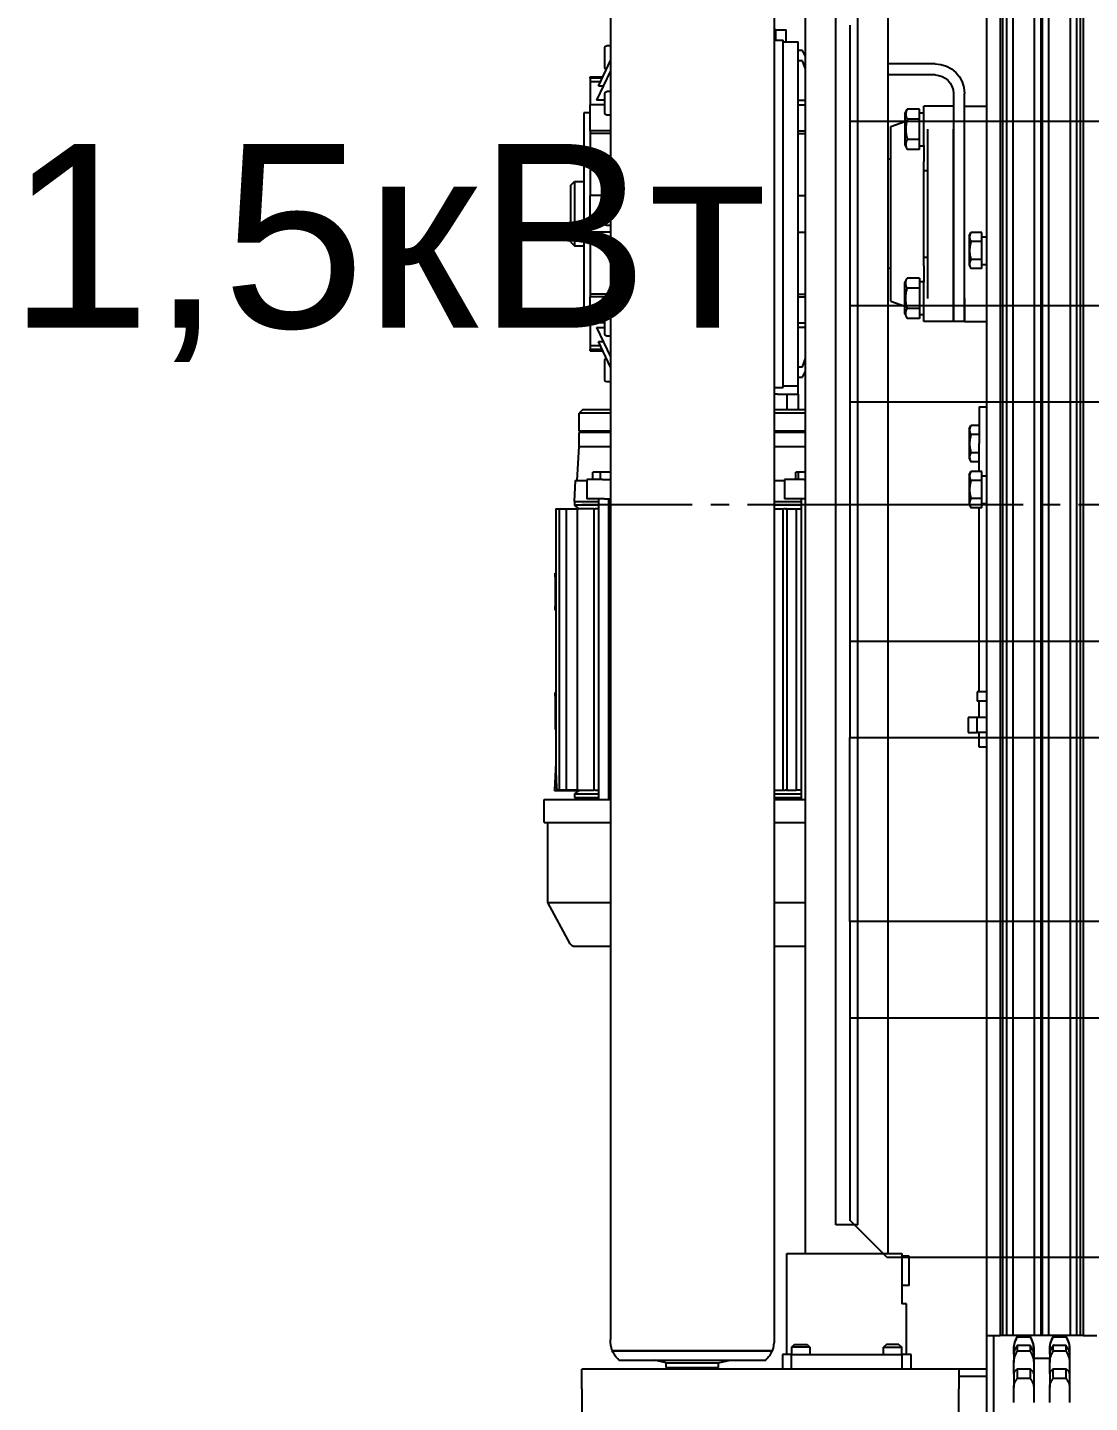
# Model space of a CAD drawing. Header units: millimetres. Extents: x -383313 to -161684, y -117025 to 99224.
# Drawn here: x -349141 to -348563, y -8464 to -7716 of the extents above; entities that cross this region are included whole.
import ezdxf

# ---------------------------------------------------------------- set-up
doc = ezdxf.new("R2010")
doc.units = ezdxf.units.MM
doc.header["$MEASUREMENT"] = 0
doc.linetypes.add('ESKD_shtrihpunktir', pattern=[18, 15, -1, 1, -1])
doc.layers.add('PV-55E8', color=7, linetype='Continuous')
doc.styles.add('PSTUDIO', font='arial.ttf')

# ---------------------------------------------------------------- blocks, each defined once
blk = doc.blocks.new('*U123')
at = {"color": 1, "linetype": 'ESKD_shtrihpunktir', "ltscale": 10}
blk.add_line((15.5, 6.62), (-1484.5, 6.62), dxfattribs=at)
at = {"layer": 'PV-55E8', "color": 3}
for p, q in [((-1264.5, 458.27), (-1264.5, 533.27)), ((-1260.5, 533.27), (-1260.5, 458.27)), ((-1484.5, 487.32), (-1484.5, 526.62)), ((-1279.5, 526.62), (-1279.5, 487.32)), ((-1249.65, 494.76), (-1249.65, 494.72)), ((-1249.65, 494.72), (-1249.65, 487.96)), ((-1238.85, 494.72), (-1238.85, 494.76)), ((-1238.85, 487.96), (-1238.85, 494.72)), ((-1230.15, 494.76), (-1230.15, 494.72)), ((-1230.15, 494.72), (-1230.15, 487.96)), ((-1219.35, 494.72), (-1219.35, 494.76)), ((-1219.35, 487.96), (-1219.35, 494.72)), ((-1484.5, 487.32), (-1484.5, 476.62)), ((-1279.5, 476.62), (-1279.5, 487.32)), ((-1249.65, 487.96), (-1249.65, 486.49)), ((-1249.65, 479.06), (-1249.65, 486.49)), ((-1238.85, 486.49), (-1238.85, 487.96)), ((-1238.85, 479.06), (-1238.85, 486.49)), ((-1230.15, 487.96), (-1230.15, 486.49)), ((-1230.15, 479.06), (-1230.15, 486.49)), ((-1219.35, 486.49), (-1219.35, 487.96)), ((-1219.35, 479.06), (-1219.35, 486.49)), ((-1264.5, 480.62), (-1279.5, 480.62)), ((-1249.65, 479.06), (-1249.65, 474.86)), ((-1247.65, 481.51), (-1240.85, 481.51)), ((-1238.85, 474.86), (-1238.85, 479.06)), ((-1230.15, 479.06), (-1230.15, 474.86)), ((-1228.15, 481.51), (-1221.35, 481.51)), ((-1219.35, 474.86), (-1219.35, 479.06)), ((-1279.5, 476.62), (-1484.5, 476.62)), ((-1279.5, 476.62), (-1484.5, 476.62)), ((-1464.5, 471.62), (-1384.5, 471.62)), ((-1438.7, 473.12), (-1445.13, 471.62)), ((-1438.7, 475.62), (-1410.3, 475.62)), ((-1438.7, 475.62), (-1438.7, 473.12)), ((-1438.7, 473.12), (-1410.3, 473.12)), ((-1434, 476.62), (-1434.5, 476.12)), ((-1434.5, 476.12), (-1424.5, 476.12)), ((-1434.5, 475.62), (-1434.5, 476.12)), ((-1424.5, 476.12), (-1414.5, 476.12)), ((-1415, 476.62), (-1414.5, 476.12)), ((-1414.5, 475.62), (-1414.5, 476.12)), ((-1410.3, 475.62), (-1410.3, 473.12)), ((-1410.3, 473.12), (-1403.87, 471.62)), ((-1375.5, 468.62), (-1375.5, 476.62)), ((-1370.5, 476.62), (-1370.5, 468.62)), ((-1310.5, 468.62), (-1310.5, 476.62)), ((-1305.5, 476.62), (-1305.5, 468.62)), ((-1264.5, 476.62), (-1279.5, 476.62)), ((-1249.65, 474.86), (-1249.65, 473.01)), ((-1249.65, 468.41), (-1249.65, 473.01)), ((-1247.65, 476.48), (-1240.85, 476.48)), ((-1238.85, 473.01), (-1238.85, 474.86)), ((-1238.85, 468.41), (-1238.85, 473.01)), ((-1230.15, 474.86), (-1230.15, 473.01)), ((-1230.15, 468.41), (-1230.15, 473.01)), ((-1228.15, 476.48), (-1221.35, 476.48)), ((-1219.35, 473.01), (-1219.35, 474.86)), ((-1219.35, 468.41), (-1219.35, 473.01)), ((-1468, 466.62), (-1381, 466.62)), ((-1424.5, 466.62), (-1468, 466.62)), ((-1381, 466.62), (-1424.5, 466.62)), ((-1370.5, 468.62), (-1375.5, 468.62)), ((-1373, 468.62), (-1373, 413.62)), ((-1370.5, 464.72), (-1370.5, 468.62)), ((-1370.5, 468.62), (-1310.5, 468.62)), ((-1360.5, 464.72), (-1370.5, 464.72)), ((-1368.9, 463.12), (-1370.5, 464.72)), ((-1362.1, 463.12), (-1360.5, 464.72)), ((-1360.5, 464.72), (-1360.5, 468.62)), ((-1320.5, 468.62), (-1320.5, 464.72)), ((-1320.5, 464.72), (-1310.5, 464.72)), ((-1318.9, 463.12), (-1320.5, 464.72)), ((-1312.1, 463.12), (-1310.5, 464.72)), ((-1310.5, 468.62), (-1310.5, 464.72)), ((-1305.5, 468.62), (-1310.5, 468.62)), ((-1308, 468.62), (-1308, 441.12)), ((-1249.65, 468.41), (-1249.65, 467.54)), ((-1249.65, 467.54), (-1249.65, 465.62)), ((-1249.65, 464.66), (-1249.65, 465.62)), ((-1247.65, 466.69), (-1240.85, 466.69)), ((-1238.85, 470.62), (-1230.15, 470.62)), ((-1238.85, 467.54), (-1238.85, 468.41)), ((-1238.85, 465.62), (-1238.85, 467.54)), ((-1238.85, 464.66), (-1238.85, 465.62)), ((-1230.15, 468.41), (-1230.15, 467.54)), ((-1230.15, 467.54), (-1230.15, 465.62)), ((-1230.15, 464.66), (-1230.15, 465.62)), ((-1228.15, 466.69), (-1221.35, 466.69)), ((-1219.35, 467.54), (-1219.35, 468.41)), ((-1219.35, 465.62), (-1219.35, 467.54)), ((-1219.35, 464.66), (-1219.35, 465.62)), ((-1469, -460.38), (-1469, 460.38)), ((-1380, -460.38), (-1380, 460.38)), ((-1368.9, 463.12), (-1362.1, 463.12)), ((-1312.1, 463.12), (-1318.9, 463.12)), ((-1264.5, -531.73), (-1264.5, 458.27)), ((-1264.5, 458.27), (-1257, 458.27)), ((-1257, -531.73), (-1257, 458.27)), ((-1255.55, 458.27), (-1257, 458.27)), ((-1253.54, 458.27), (-1255.55, 458.27)), ((-1255.55, 458.27), (-1255.55, -531.73)), ((-1250.04, 458.27), (-1253.54, 458.27)), ((-1253.54, 458.27), (-1253.54, -531.73)), ((-1238.36, 458.27), (-1250.04, 458.27)), ((-1250.04, 458.27), (-1250.04, -531.73)), ((-1247.65, 463.58), (-1240.85, 463.58)), ((-1247.65, 459.06), (-1240.85, 459.06)), ((-1247.65, 458.41), (-1240.85, 458.41)), ((-1234.86, 458.27), (-1238.36, 458.27)), ((-1238.36, 458.27), (-1238.36, -531.73)), ((-1234.08, 458.27), (-1234.86, 458.27)), ((-1234.86, 458.27), (-1234.86, -531.73)), ((-1230.58, 458.27), (-1234.08, 458.27)), ((-1234.08, 458.27), (-1234.08, -531.73)), ((-1218.9, 458.27), (-1230.58, 458.27)), ((-1230.58, 458.27), (-1230.58, -531.73)), ((-1228.15, 463.58), (-1221.35, 463.58)), ((-1228.15, 459.06), (-1221.35, 459.06)), ((-1228.15, 458.41), (-1221.35, 458.41)), ((-1215.4, 458.27), (-1218.9, 458.27)), ((-1218.9, 458.27), (-1218.9, -531.73)), ((-1213.39, 458.27), (-1215.4, 458.27)), ((-1215.4, 458.27), (-1215.4, -531.73)), ((-1213.39, 458.27), (-1213.39, -531.73)), ((-1212, 458.27), (-1213.39, 458.27)), ((-1212, 458.27), (-1204.5, 458.27)), ((-1212, -531.73), (-1212, 458.27)), ((-1310.5, 413.62), (-1310.5, 441.12)), ((-1308, 441.12), (-1310.5, 441.12)), ((-1306.5, 431.12), (-1310.5, 431.12)), ((-1306.5, 431.12), (-1306.5, 415.12)), ((-1373, 413.62), (-1310.5, 413.62)), ((-1363, 413.62), (-1363, -463.38)), ((-1318, 413.62), (-1318, -463.38)), ((-1306.5, 415.12), (-1310.5, 415.12)), ((-1346.5, 398.12), (-1346.5, -401.88)), ((-1334.5, 398.12), (-1346.5, 398.12)), ((-1334.5, 398.12), (-1334.5, -401.88)), ((-1469, 246.77), (-1488.21, 246.77)), ((-1363, 246.77), (-1380, 246.77)), ((-1490.85, 245.2), (-1503, 222.77)), ((-1503, 222.77), (-1469, 222.77)), ((-1503, 222.77), (-1503, 179.27)), ((-1380, 222.77), (-1363, 222.77)), ((-1505, 179.27), (-1469, 179.27)), ((-1505, 179.27), (-1505, 166.77)), ((-1380, 179.27), (-1363, 179.27)), ((-1505, 166.77), (-1469, 166.77)), ((-1488.5, 163.77), (-1488.5, 165.77)), ((-1488.5, 165.77), (-1475.51, 165.77)), ((-1488.25, 165.77), (-1488.3, 166.77)), ((-1475.51, 3.27), (-1475.51, 166.77)), ((-1469.9, 166.77), (-1469.9, 3.27)), ((-1469.9, 165.77), (-1469, 165.77)), ((-1380, 166.77), (-1363, 166.77)), ((-1380, 165.77), (-1365.25, 165.77)), ((-1365.25, 3.27), (-1365.25, 166.77)), ((-1499.36, 161.97), (-1485.9, 161.97)), ((-1499.36, 161.97), (-1499.36, 161.77)), ((-1498.73, 146.87), (-1499.36, 161.77)), ((-1498.01, 161.77), (-1498.08, 161.77)), ((-1496.9, 161.77), (-1498.01, 161.77)), ((-1496.17, 161.77), (-1496.9, 161.77)), ((-1496.9, 8.77), (-1496.9, 161.77)), ((-1493.16, 161.77), (-1496.17, 161.77)), ((-1493.16, 8.77), (-1493.16, 161.77)), ((-1487.13, 161.77), (-1493.16, 161.77)), ((-1488.5, 163.77), (-1475.51, 163.77)), ((-1486.25, 161.97), (-1488.5, 163.77)), ((-1487.13, 8.77), (-1487.13, 161.77)), ((-1486.39, 161.77), (-1487.13, 161.77)), ((-1486.39, 161.77), (-1477.99, 161.77)), ((-1485.9, 161.97), (-1485.65, 161.77)), ((-1477.25, 161.77), (-1477.99, 161.77)), ((-1477.99, 8.77), (-1477.99, 161.77)), ((-1477.25, 161.77), (-1475.51, 161.77)), ((-1469.9, 163.77), (-1469, 163.77)), ((-1469.9, 161.77), (-1469, 161.77)), ((-1380, 163.77), (-1365.25, 163.77)), ((-1380, 161.77), (-1374.99, 161.77)), ((-1374.99, 161.77), (-1374.99, 8.77)), ((-1374.76, 161.77), (-1374.99, 161.77)), ((-1374.76, 161.77), (-1374.01, 161.77)), ((-1373.99, 161.77), (-1374.01, 161.77)), ((-1373.24, 161.77), (-1373.99, 161.77)), ((-1373.24, 161.77), (-1373, 161.77)), ((-1373, 161.77), (-1368.05, 161.77)), ((-1373, 8.77), (-1373, 161.77)), ((-1368.05, 8.77), (-1368.05, 161.77)), ((-1365.25, 161.77), (-1368.05, 161.77)), ((-1498.74, 8.77), (-1498.74, 147.05)), ((-1264.5, 138.27), (-1268.5, 138.27)), ((-1268.5, 138.27), (-1268.5, 130.27)), ((-1498.74, 128.69), (-1499, 128.68)), ((-1499, 126.68), (-1499, 128.68)), ((-1274.5, 130.27), (-1269.5, 130.27)), ((-1274.5, 122.27), (-1274.5, 130.27)), ((-1264.5, 130.27), (-1269.5, 130.27)), ((-1269.5, 130.27), (-1269.5, 122.27)), ((-1264.5, 130.27), (-1268.5, 130.27)), ((-1499, 110.68), (-1499, 126.68)), ((-1269.5, 122.27), (-1274.5, 122.27)), ((-1264.5, 122.27), (-1269.5, 122.27)), ((-1268.5, 122.27), (-1268.5, 113.27)), ((-1269.5, 108.27), (-1269.5, 113.27)), ((-1264.5, 113.27), (-1269.5, 113.27)), ((-1499, 110.68), (-1499, 108.68)), ((-1498.74, 108.68), (-1499, 108.68)), ((-1264.5, 108.27), (-1269.5, 108.27)), ((-1268.5, 108.27), (-1268.5, 8.08)), ((-1498.74, 63.78), (-1499, 63.77)), ((-1499, 63.77), (-1499, 61.77)), ((-1499, 45.77), (-1499, 61.77)), ((-1499, 45.77), (-1499, 43.77)), ((-1498.74, 43.76), (-1499, 43.77)), ((-1498.74, 8.77), (-1498.01, 8.77)), ((-1498.01, 8.77), (-1496.9, 8.77)), ((-1496.9, 8.77), (-1496.17, 8.77)), ((-1496.17, 8.77), (-1493.16, 8.77)), ((-1493.16, 8.77), (-1487.13, 8.77)), ((-1486, 8.77), (-1488.5, 6.77)), ((-1487.13, 8.77), (-1486.39, 8.77)), ((-1477.99, 8.77), (-1486.39, 8.77)), ((-1477.99, 8.77), (-1477.25, 8.77)), ((-1475.51, 8.77), (-1477.25, 8.77)), ((-1469, 8.77), (-1469.9, 8.77)), ((-1380, 8.77), (-1374.99, 8.77)), ((-1374.99, 8.77), (-1374.76, 8.77)), ((-1374.01, 8.77), (-1374.76, 8.77)), ((-1374.01, 8.77), (-1373.99, 8.77)), ((-1373.99, 8.77), (-1373.24, 8.77)), ((-1373, 8.77), (-1373.24, 8.77)), ((-1373, 8.77), (-1368.05, 8.77)), ((-1368.05, 8.77), (-1365.25, 8.77)), ((-1274, 6.27), (-1272.95, 8.08)), ((-1267, 8.08), (-1272.95, 8.08)), ((-1267, 8.08), (-1267, 3.18)), ((-1488.75, 4.77), (-1475.51, 4.77)), ((-1488.25, -6.73), (-1488.75, 4.77)), ((-1488.5, 4.77), (-1488.5, 6.77)), ((-1475.51, 6.77), (-1488.5, 6.77)), ((-1481.64, 3.27), (-1481.86, 3.27)), ((-1481.86, -7.23), (-1481.86, 3.27)), ((-1473.34, 3.27), (-1481.64, 3.27)), ((-1472.22, 3.27), (-1473.34, 3.27)), ((-1472.22, 3.27), (-1469, 3.27)), ((-1469, 6.77), (-1469.9, 6.77)), ((-1469.9, 4.77), (-1469, 4.77)), ((-1365.25, 6.77), (-1380, 6.77)), ((-1380, 4.77), (-1366.24, 4.77)), ((-1363.91, 3.27), (-1374.43, 3.27)), ((-1374.43, -7.23), (-1374.43, 3.27)), ((-1366.24, 4.77), (-1365.25, 4.77)), ((-1363, 3.27), (-1363.91, 3.27)), ((-1274, -9.73), (-1274, 6.27)), ((-1267, 3.18), (-1272.95, 3.18)), ((-1267, 5.77), (-1264.5, 5.77)), ((-1267, 3.18), (-1267, -6.64)), ((-1488.25, -6.73), (-1481.86, -6.73)), ((-1486.25, -25.23), (-1487.25, -6.73)), ((-1481.86, -7.23), (-1481.64, -7.23)), ((-1473.34, -7.23), (-1481.64, -7.23)), ((-1478.49, -7.23), (-1478.49, -11.23)), ((-1474.42, -7.23), (-1474.42, -11.23)), ((-1473.34, -7.23), (-1472.22, -7.23)), ((-1472.22, -7.23), (-1469, -7.23)), ((-1380, -6.73), (-1374.43, -6.73)), ((-1363.91, -7.23), (-1374.43, -7.23)), ((-1368.23, -7.23), (-1368.23, -11.23)), ((-1366.75, -7.23), (-1366.75, -11.23)), ((-1363.91, -7.23), (-1363, -7.23)), ((-1267, -6.64), (-1272.95, -6.64)), ((-1267, -6.64), (-1267, -11.55)), ((-1474.42, -11.23), (-1478.49, -11.23)), ((-1469, -11.23), (-1474.42, -11.23)), ((-1366.75, -11.23), (-1368.23, -11.23)), ((-1363, -11.23), (-1366.75, -11.23)), ((-1274, -9.73), (-1272.95, -11.55)), ((-1267, -11.55), (-1272.95, -11.55)), ((-1268.5, -11.55), (-1268.5, -26.73)), ((-1267, -9.23), (-1264.5, -9.23)), ((-1274, -18.73), (-1272.95, -16.92)), ((-1274, -34.73), (-1274, -18.73)), ((-1268.5, -16.92), (-1272.95, -16.92)), ((-1268.5, -21.82), (-1272.95, -21.82)), ((-1486.25, -25.23), (-1469, -25.23)), ((-1486, -25.23), (-1486, -32.73)), ((-1380, -25.23), (-1367.95, -25.23)), ((-1367.95, -25.23), (-1363, -25.23)), ((-1268.5, -46.73), (-1268.5, -26.73)), ((-1469, -32.73), (-1486, -32.73)), ((-1485.5, -33.23), (-1486, -32.73)), ((-1485.5, -33.23), (-1486, -33.73)), ((-1486, -33.73), (-1469, -33.73)), ((-1486, -33.73), (-1486, -43.23)), ((-1485.5, -33.23), (-1469, -33.23)), ((-1469, -33.23), (-1485.5, -33.23)), ((-1368.13, -32.73), (-1380, -32.73)), ((-1380, -33.23), (-1368.47, -33.23)), ((-1363, -33.23), (-1380, -33.23)), ((-1380, -33.73), (-1363, -33.73)), ((-1368.47, -33.23), (-1363, -33.23)), ((-1363, -32.73), (-1368.13, -32.73)), ((-1274, -34.73), (-1272.95, -36.55)), ((-1268.5, -31.64), (-1272.95, -31.64)), ((-1268.5, -36.55), (-1272.95, -36.55)), ((-1469, -43.23), (-1486, -43.23)), ((-1484, -45.23), (-1486, -43.23)), ((-1363, -43.23), (-1380, -43.23)), ((-1484, -45.23), (-1469, -45.23)), ((-1380, -45.23), (-1363, -45.23)), ((-1373, -53.73), (-1373, -45.23)), ((-1367, -53.73), (-1367, -45.23)), ((-1268.5, -46.73), (-1264.5, -46.73)), ((-1378.21, -53.73), (-1380, -53.73)), ((-1380, -57.23), (-1375, -57.23)), ((-1378.21, -53.73), (-1367.18, -53.73)), ((-1375, -57.23), (-1375, -246.23)), ((-1375, -58.23), (-1367, -58.23)), ((-1367, -53.73), (-1367.18, -53.73)), ((-1367, -53.73), (-1367, -58.23)), ((-1367, -58.23), (-1367, -245.23)), ((-1472, -61.33), (-1472, -72.13)), ((-1469, -60.33), (-1471, -60.33)), ((-1367, -62.93), (-1364.5, -62.93)), ((-1364.5, -62.93), (-1363, -66.15)), ((-1476.51, -89.99), (-1469, -73.89)), ((-1469, -68.29), (-1475.55, -82.34)), ((-1367, -68.53), (-1364.5, -68.53)), ((-1364.5, -68.53), (-1363, -72.96)), ((-1480, -77.23), (-1480, -77.9)), ((-1480, -77.23), (-1473.17, -77.23)), ((-1480, -79.92), (-1480, -77.9)), ((-1473.48, -77.9), (-1480, -77.9)), ((-1480, -92.46), (-1480, -79.92)), ((-1474.42, -79.92), (-1480, -79.92)), ((-1475.55, -82.34), (-1472.94, -82.34)), ((-1472, -86.23), (-1472, -97.03)), ((-1469, -85.23), (-1471, -85.23)), ((-1483.5, -206.73), (-1483.5, -96.73)), ((-1480, -96.73), (-1483.5, -96.73)), ((-1480, -92.46), (-1480, -106.6)), ((-1472, -92.46), (-1480, -92.46)), ((-1476.51, -89.99), (-1472, -89.99)), ((-1363, -89.99), (-1367, -89.99)), ((-1367, -92.46), (-1363, -92.46)), ((-1309, -97.27), (-1307.57, -94.8)), ((-1301, -94.8), (-1307.57, -94.8)), ((-1301, -100.28), (-1301, -94.8)), ((-1298.5, -96.77), (-1301, -96.77)), ((-1298.5, -93.23), (-1298.5, -114.57)), ((-1296.5, -93.23), (-1298.5, -93.23)), ((-1282.5, -93.23), (-1296.5, -93.23)), ((-1282.5, -93.23), (-1282.5, -105.73)), ((-1276.5, -93.23), (-1282.5, -93.23)), ((-1282.5, -105.73), (-1282.5, -93.23)), ((-1276.5, -93.23), (-1276.5, -105.73)), ((-1276.5, -105.73), (-1276.5, -93.23)), ((-1276.5, -93.23), (-1264.5, -93.23)), ((-1469, -98.03), (-1471, -98.03)), ((-1316.5, -104.18), (-1309, -101.45)), ((-1316.5, -104.18), (-1316.5, -199.28)), ((-1309, -97.27), (-1309, -114.27)), ((-1301, -100.28), (-1307.57, -100.28)), ((-1301, -111.25), (-1301, -100.28)), ((-1480, -108.03), (-1480, -106.6)), ((-1469, -106.6), (-1480, -106.6)), ((-1480, -141.73), (-1480, -108.03)), ((-1469, -108.03), (-1480, -108.03)), ((-1367, -106.6), (-1363, -106.6)), ((-1367, -108.03), (-1363, -108.03)), ((-1301, -111.25), (-1307.57, -111.25)), ((-1301, -116.74), (-1301, -111.25)), ((-1296.5, -105.73), (-1296.5, -197.73)), ((-1282.5, -217.23), (-1282.5, -105.73)), ((-1282.5, -105.73), (-1282.5, -197.73)), ((-1276.5, -105.73), (-1276.5, -217.23)), ((-1276.5, -105.73), (-1276.5, -197.73)), ((-1309, -114.27), (-1307.57, -116.74)), ((-1301, -116.74), (-1307.57, -116.74)), ((-1298.5, -114.77), (-1301, -114.77)), ((-1298.5, -123.35), (-1298.5, -114.57)), ((-1316.5, -121.98), (-1318, -121.98)), ((-1298.5, -123.35), (-1298.5, -180.11)), ((-1274, -123.73), (-1272.95, -121.92)), ((-1274, -139.73), (-1274, -123.73)), ((-1267, -121.92), (-1272.95, -121.92)), ((-1267, -126.82), (-1272.95, -126.82)), ((-1267, -121.92), (-1267, -126.82)), ((-1267, -124.23), (-1264.5, -124.23)), ((-1267, -126.82), (-1267, -136.64)), ((-1490.53, -136.23), (-1488.53, -134.23)), ((-1488.53, -169.23), (-1488.53, -134.23)), ((-1488.53, -134.23), (-1483.5, -134.23)), ((-1298.5, -128.13), (-1296.5, -128.13)), ((-1490.53, -136.23), (-1490.53, -167.23)), ((-1480, -141.73), (-1480, -161.73)), ((-1469, -141.73), (-1480, -141.73)), ((-1367, -141.73), (-1363, -141.73)), ((-1274, -139.73), (-1272.95, -141.55)), ((-1267, -136.64), (-1272.95, -136.64)), ((-1267, -141.55), (-1272.95, -141.55)), ((-1267, -136.64), (-1267, -141.55)), ((-1267, -139.23), (-1264.5, -139.23)), ((-1472, -146.33), (-1472, -157.13)), ((-1469, -145.33), (-1471, -145.33)), ((-1480, -195.43), (-1480, -161.73)), ((-1469, -161.73), (-1480, -161.73)), ((-1469, -158.13), (-1471, -158.13)), ((-1367, -161.73), (-1363, -161.73)), ((-1490.53, -167.23), (-1488.53, -169.23)), ((-1488.53, -169.23), (-1483.5, -169.23)), ((-1298.5, -175.33), (-1296.5, -175.33)), ((-1316.5, -181.48), (-1318, -181.48)), ((-1309, -189.19), (-1307.57, -186.72)), ((-1301, -186.72), (-1307.57, -186.72)), ((-1301, -186.72), (-1301, -192.21)), ((-1298.5, -188.89), (-1298.5, -180.11)), ((-1309, -206.19), (-1309, -189.19)), ((-1301, -192.21), (-1307.57, -192.21)), ((-1301, -188.69), (-1298.5, -188.69)), ((-1301, -192.21), (-1301, -203.18)), ((-1298.5, -188.89), (-1298.5, -210.23)), ((-1480, -196.86), (-1480, -195.43)), ((-1469, -195.43), (-1480, -195.43)), ((-1480, -196.86), (-1480, -211)), ((-1469, -196.86), (-1480, -196.86)), ((-1367, -195.43), (-1363, -195.43)), ((-1367, -196.86), (-1363, -196.86)), ((-1316.5, -199.28), (-1309, -202.01)), ((-1480, -206.73), (-1483.5, -206.73)), ((-1472, -206.43), (-1472, -217.23)), ((-1469, -205.43), (-1471, -205.43)), ((-1309, -206.19), (-1307.57, -208.66)), ((-1301, -203.18), (-1307.57, -203.18)), ((-1301, -208.66), (-1307.57, -208.66)), ((-1301, -203.18), (-1301, -208.66)), ((-1301, -206.69), (-1298.5, -206.69)), ((-1480, -223.54), (-1480, -211)), ((-1472, -211), (-1480, -211)), ((-1472, -213.47), (-1476.51, -213.47)), ((-1469, -229.57), (-1476.51, -213.47)), ((-1367, -211), (-1363, -211)), ((-1367, -213.47), (-1363, -213.47)), ((-1296.5, -210.23), (-1298.5, -210.23)), ((-1282.5, -210.23), (-1296.5, -210.23)), ((-1276.5, -210.23), (-1264.5, -210.23)), ((-1480, -225.56), (-1480, -223.54)), ((-1474.42, -223.54), (-1480, -223.54)), ((-1472.94, -221.12), (-1475.55, -221.12)), ((-1475.55, -221.12), (-1469, -235.17)), ((-1469, -218.23), (-1471, -218.23)), ((-1480, -225.56), (-1480, -226.23)), ((-1473.48, -225.56), (-1480, -225.56)), ((-1480, -226.23), (-1473.17, -226.23)), ((-1472, -231.33), (-1472, -242.13)), ((-1363, -230.5), (-1364.5, -234.93)), ((-1292.5, -227.23), (-1318, -227.23)), ((-1364.5, -234.93), (-1367, -234.93)), ((-1363, -237.31), (-1364.5, -240.53)), ((-1292.5, -233.23), (-1318, -233.23)), ((-1469, -243.13), (-1471, -243.13)), ((-1380, -246.23), (-1375, -246.23)), ((-1379, -246.23), (-1379, -251.73)), ((-1375, -245.23), (-1367, -245.23)), ((-1373.5, -245.23), (-1373.5, -251.73)), ((-1364.5, -240.53), (-1367, -240.53)), ((-1379, -251.73), (-1380, -251.73)), ((-1379, -251.73), (-1373.5, -251.73))]:
    blk.add_line(p, q, dxfattribs=at)
for centre, radius, start, end in [((-1450.06, 457.79), 20, 136.2314, 153.78456), ((-1398.94, 457.79), 20, 26.21544, 43.7686), ((-1449, 460.38), 20, 161.80513, 180), ((-1400, 460.38), 20, 0, 18.19487), ((-1240.15, 464.66), 9.5, 180, 180.64009), ((-1248.35, 464.66), 9.5, 359.35991, 0), ((-1220.65, 464.66), 9.5, 180, 180.64009), ((-1228.85, 464.66), 9.5, 359.35991, 0), ((-1488.21, 243.77), 3, 90, 151.55707), ((-1471, -61.33), 1, 90, 180), ((-1471, -72.13), 1, 180, 255.97012), ((-1471, -86.23), 1, 90, 180), ((-1471, -97.03), 1, 180, 270), ((-1471, -146.33), 1, 90, 180), ((-1471, -157.13), 1, 180, 270), ((-1471, -206.43), 1, 90, 180), ((-1471, -217.23), 1, 180, 270), ((-1292.5, -217.23), 16, 270, 0), ((-1292.5, -217.23), 10, 270, 0), ((-1471, -231.33), 1, 104.02988, 180), ((-1471, -242.13), 1, 180, 270)]:
    blk.add_arc(centre, radius, start, end, dxfattribs=at)
at = {"layer": 'PV-55E8', "color": 3, "extrusion": (0, 0, -1)}
blk.add_ellipse((-1497.99, 143.96), major_axis=(-0.01, 17.89), ratio=0.041905, start_param=-1.407681, end_param=-0.097744, dxfattribs=at)
at = {"layer": 'PV-55E8', "color": 3}
for points, knots in [([(-1249.65, 486.49), (-1249.65, 486.26), (-1249.64, 486.01), (-1249.57, 485.51), (-1249.53, 485.25), (-1249.4, 484.74), (-1249.32, 484.49), (-1249.13, 484), (-1249.02, 483.77), (-1248.83, 483.43), (-1248.76, 483.3), (-1248.68, 483.18)], [43.585605, 43.585605, 43.585605, 43.585605, 44.52713, 44.52713, 45.468654, 45.468654, 46.410179, 46.410179, 47.351703, 47.351703, 47.881108, 47.881108, 47.881108, 47.881108]), ([(-1239.82, 483.18), (-1239.74, 483.3), (-1239.67, 483.43), (-1239.48, 483.77), (-1239.37, 484), (-1239.18, 484.49), (-1239.1, 484.74), (-1238.97, 485.25), (-1238.93, 485.51), (-1238.86, 486.01), (-1238.85, 486.26), (-1238.85, 486.49)], [10.115097, 10.115097, 10.115097, 10.115097, 10.644502, 10.644502, 11.586026, 11.586026, 12.527551, 12.527551, 13.469075, 13.469075, 14.4106, 14.4106, 14.4106, 14.4106]), ([(-1230.15, 486.49), (-1230.15, 486.26), (-1230.14, 486.01), (-1230.07, 485.51), (-1230.03, 485.25), (-1229.9, 484.74), (-1229.82, 484.49), (-1229.63, 484), (-1229.52, 483.77), (-1229.33, 483.43), (-1229.26, 483.3), (-1229.18, 483.18)], [43.585571, 43.585571, 43.585571, 43.585571, 44.527095, 44.527095, 45.468619, 45.468619, 46.410144, 46.410144, 47.351668, 47.351668, 47.881074, 47.881074, 47.881074, 47.881074]), ([(-1220.32, 483.18), (-1220.23, 483.31), (-1220.16, 483.45), (-1219.97, 483.8), (-1219.86, 484.03), (-1219.68, 484.51), (-1219.6, 484.76), (-1219.47, 485.26), (-1219.42, 485.52), (-1219.36, 486.01), (-1219.35, 486.26), (-1219.35, 486.49)], [10.11521, 10.11521, 10.11521, 10.11521, 10.687596, 10.687596, 11.618355, 11.618355, 12.549115, 12.549115, 13.479875, 13.479875, 14.410634, 14.410634, 14.410634, 14.410634]), ([(-1248.68, 477.34), (-1248.76, 477.41), (-1248.83, 477.47), (-1249.02, 477.65), (-1249.13, 477.77), (-1249.32, 478.02), (-1249.4, 478.15), (-1249.53, 478.41), (-1249.57, 478.55), (-1249.64, 478.81), (-1249.65, 478.94), (-1249.65, 479.06)], [10.115097, 10.115097, 10.115097, 10.115097, 10.644502, 10.644502, 11.586026, 11.586026, 12.527551, 12.527551, 13.469075, 13.469075, 14.4106, 14.4106, 14.4106, 14.4106]), ([(-1238.85, 479.06), (-1238.85, 478.94), (-1238.86, 478.81), (-1238.93, 478.55), (-1238.97, 478.41), (-1239.1, 478.15), (-1239.18, 478.02), (-1239.37, 477.77), (-1239.48, 477.65), (-1239.67, 477.47), (-1239.74, 477.41), (-1239.82, 477.34)], [43.585571, 43.585571, 43.585571, 43.585571, 44.527095, 44.527095, 45.468619, 45.468619, 46.410144, 46.410144, 47.351668, 47.351668, 47.881074, 47.881074, 47.881074, 47.881074]), ([(-1229.18, 477.34), (-1229.26, 477.41), (-1229.33, 477.47), (-1229.52, 477.65), (-1229.63, 477.77), (-1229.82, 478.02), (-1229.9, 478.15), (-1230.03, 478.41), (-1230.07, 478.55), (-1230.14, 478.81), (-1230.15, 478.94), (-1230.15, 479.06)], [10.115097, 10.115097, 10.115097, 10.115097, 10.644502, 10.644502, 11.586026, 11.586026, 12.527551, 12.527551, 13.469075, 13.469075, 14.4106, 14.4106, 14.4106, 14.4106]), ([(-1219.35, 479.06), (-1219.35, 478.94), (-1219.36, 478.81), (-1219.42, 478.55), (-1219.47, 478.42), (-1219.6, 478.16), (-1219.68, 478.03), (-1219.86, 477.78), (-1219.97, 477.66), (-1220.16, 477.48), (-1220.23, 477.41), (-1220.32, 477.34)], [43.585571, 43.585571, 43.585571, 43.585571, 44.51633, 44.51633, 45.44709, 45.44709, 46.37785, 46.37785, 47.308609, 47.308609, 47.880995, 47.880995, 47.880995, 47.880995]), ([(-1249.65, 473.01), (-1249.65, 472.71), (-1249.64, 472.39), (-1249.57, 471.75), (-1249.53, 471.43), (-1249.4, 470.79), (-1249.32, 470.47), (-1249.13, 469.85), (-1249.02, 469.56), (-1248.83, 469.12), (-1248.76, 468.96), (-1248.68, 468.8)], [43.585605, 43.585605, 43.585605, 43.585605, 44.52713, 44.52713, 45.468654, 45.468654, 46.410179, 46.410179, 47.351703, 47.351703, 47.881108, 47.881108, 47.881108, 47.881108]), ([(-1239.82, 468.8), (-1239.74, 468.96), (-1239.67, 469.12), (-1239.48, 469.56), (-1239.37, 469.85), (-1239.18, 470.47), (-1239.1, 470.79), (-1238.97, 471.43), (-1238.93, 471.75), (-1238.86, 472.39), (-1238.85, 472.71), (-1238.85, 473.01)], [10.115097, 10.115097, 10.115097, 10.115097, 10.644502, 10.644502, 11.586026, 11.586026, 12.527551, 12.527551, 13.469075, 13.469075, 14.4106, 14.4106, 14.4106, 14.4106]), ([(-1230.15, 473.01), (-1230.15, 472.71), (-1230.14, 472.39), (-1230.07, 471.75), (-1230.03, 471.43), (-1229.9, 470.79), (-1229.82, 470.47), (-1229.63, 469.85), (-1229.52, 469.56), (-1229.33, 469.12), (-1229.26, 468.96), (-1229.18, 468.8)], [43.585571, 43.585571, 43.585571, 43.585571, 44.527095, 44.527095, 45.468619, 45.468619, 46.410144, 46.410144, 47.351668, 47.351668, 47.881074, 47.881074, 47.881074, 47.881074]), ([(-1220.32, 468.8), (-1220.23, 468.98), (-1220.16, 469.15), (-1219.97, 469.59), (-1219.86, 469.89), (-1219.68, 470.5), (-1219.6, 470.81), (-1219.47, 471.45), (-1219.42, 471.77), (-1219.36, 472.4), (-1219.35, 472.71), (-1219.35, 473.01)], [10.11521, 10.11521, 10.11521, 10.11521, 10.687596, 10.687596, 11.618355, 11.618355, 12.549115, 12.549115, 13.479875, 13.479875, 14.410634, 14.410634, 14.410634, 14.410634]), ([(-1248.68, 465.2), (-1248.76, 465.32), (-1248.83, 465.44), (-1249.02, 465.77), (-1249.13, 466), (-1249.32, 466.47), (-1249.4, 466.71), (-1249.53, 467.2), (-1249.57, 467.45), (-1249.64, 467.94), (-1249.65, 468.18), (-1249.65, 468.41)], [10.115097, 10.115097, 10.115097, 10.115097, 10.644502, 10.644502, 11.586026, 11.586026, 12.527551, 12.527551, 13.469075, 13.469075, 14.4106, 14.4106, 14.4106, 14.4106]), ([(-1249.65, 465.62), (-1249.65, 465.3), (-1249.64, 464.98), (-1249.57, 464.32), (-1249.53, 463.98), (-1249.4, 463.31), (-1249.32, 462.98), (-1249.13, 462.34), (-1249.02, 462.03), (-1248.83, 461.58), (-1248.76, 461.42), (-1248.68, 461.25)], [43.585605, 43.585605, 43.585605, 43.585605, 44.52713, 44.52713, 45.468654, 45.468654, 46.410179, 46.410179, 47.351703, 47.351703, 47.881108, 47.881108, 47.881108, 47.881108]), ([(-1248.68, 460.5), (-1248.76, 460.66), (-1248.83, 460.81), (-1249.02, 461.24), (-1249.13, 461.54), (-1249.32, 462.14), (-1249.4, 462.46), (-1249.53, 463.1), (-1249.57, 463.42), (-1249.63, 464.01), (-1249.65, 464.28), (-1249.65, 464.55)], [10.115097, 10.115097, 10.115097, 10.115097, 10.644502, 10.644502, 11.586026, 11.586026, 12.527551, 12.527551, 13.469075, 13.469075, 14.298941, 14.298941, 14.298941, 14.298941]), ([(-1238.85, 468.41), (-1238.85, 468.18), (-1238.86, 467.94), (-1238.93, 467.45), (-1238.97, 467.2), (-1239.1, 466.71), (-1239.18, 466.47), (-1239.37, 466), (-1239.48, 465.77), (-1239.67, 465.44), (-1239.74, 465.32), (-1239.82, 465.2)], [43.585571, 43.585571, 43.585571, 43.585571, 44.527095, 44.527095, 45.468619, 45.468619, 46.410144, 46.410144, 47.351668, 47.351668, 47.881074, 47.881074, 47.881074, 47.881074]), ([(-1239.82, 461.25), (-1239.74, 461.42), (-1239.67, 461.58), (-1239.48, 462.03), (-1239.37, 462.34), (-1239.18, 462.98), (-1239.1, 463.31), (-1238.97, 463.98), (-1238.93, 464.32), (-1238.86, 464.98), (-1238.85, 465.3), (-1238.85, 465.62)], [10.115097, 10.115097, 10.115097, 10.115097, 10.644502, 10.644502, 11.586026, 11.586026, 12.527551, 12.527551, 13.469075, 13.469075, 14.4106, 14.4106, 14.4106, 14.4106]), ([(-1238.85, 464.55), (-1238.85, 464.28), (-1238.87, 464.01), (-1238.93, 463.42), (-1238.97, 463.1), (-1239.1, 462.46), (-1239.18, 462.14), (-1239.37, 461.54), (-1239.48, 461.24), (-1239.67, 460.81), (-1239.74, 460.66), (-1239.82, 460.5)], [43.697229, 43.697229, 43.697229, 43.697229, 44.527095, 44.527095, 45.468619, 45.468619, 46.410144, 46.410144, 47.351668, 47.351668, 47.881074, 47.881074, 47.881074, 47.881074]), ([(-1229.18, 465.2), (-1229.26, 465.32), (-1229.33, 465.44), (-1229.52, 465.77), (-1229.63, 466), (-1229.82, 466.47), (-1229.9, 466.71), (-1230.03, 467.2), (-1230.07, 467.45), (-1230.14, 467.94), (-1230.15, 468.18), (-1230.15, 468.41)], [10.115097, 10.115097, 10.115097, 10.115097, 10.644502, 10.644502, 11.586026, 11.586026, 12.527551, 12.527551, 13.469075, 13.469075, 14.4106, 14.4106, 14.4106, 14.4106]), ([(-1230.15, 465.62), (-1230.15, 465.3), (-1230.14, 464.98), (-1230.07, 464.32), (-1230.03, 463.98), (-1229.9, 463.31), (-1229.82, 462.98), (-1229.63, 462.34), (-1229.52, 462.03), (-1229.33, 461.58), (-1229.26, 461.42), (-1229.18, 461.25)], [43.585571, 43.585571, 43.585571, 43.585571, 44.527095, 44.527095, 45.468619, 45.468619, 46.410144, 46.410144, 47.351668, 47.351668, 47.881074, 47.881074, 47.881074, 47.881074]), ([(-1229.18, 460.5), (-1229.26, 460.66), (-1229.33, 460.81), (-1229.52, 461.24), (-1229.63, 461.54), (-1229.82, 462.14), (-1229.9, 462.46), (-1230.03, 463.1), (-1230.07, 463.42), (-1230.13, 464.01), (-1230.15, 464.28), (-1230.15, 464.55)], [10.115097, 10.115097, 10.115097, 10.115097, 10.644502, 10.644502, 11.586026, 11.586026, 12.527551, 12.527551, 13.469075, 13.469075, 14.298941, 14.298941, 14.298941, 14.298941]), ([(-1219.35, 468.41), (-1219.35, 468.18), (-1219.36, 467.95), (-1219.42, 467.46), (-1219.47, 467.22), (-1219.6, 466.73), (-1219.68, 466.49), (-1219.86, 466.03), (-1219.97, 465.8), (-1220.16, 465.46), (-1220.23, 465.33), (-1220.32, 465.2)], [43.585571, 43.585571, 43.585571, 43.585571, 44.51633, 44.51633, 45.44709, 45.44709, 46.37785, 46.37785, 47.308609, 47.308609, 47.880995, 47.880995, 47.880995, 47.880995]), ([(-1220.32, 461.25), (-1220.23, 461.43), (-1220.16, 461.61), (-1219.97, 462.07), (-1219.86, 462.38), (-1219.68, 463.01), (-1219.6, 463.34), (-1219.47, 464), (-1219.42, 464.33), (-1219.36, 464.99), (-1219.35, 465.31), (-1219.35, 465.62)], [10.11521, 10.11521, 10.11521, 10.11521, 10.687596, 10.687596, 11.618355, 11.618355, 12.549115, 12.549115, 13.479875, 13.479875, 14.410634, 14.410634, 14.410634, 14.410634]), ([(-1219.35, 464.55), (-1219.35, 464.29), (-1219.37, 464.02), (-1219.42, 463.43), (-1219.47, 463.11), (-1219.6, 462.48), (-1219.68, 462.17), (-1219.86, 461.57), (-1219.97, 461.28), (-1220.16, 460.84), (-1220.23, 460.67), (-1220.32, 460.5)], [43.697221, 43.697221, 43.697221, 43.697221, 44.51633, 44.51633, 45.44709, 45.44709, 46.37785, 46.37785, 47.308609, 47.308609, 47.880995, 47.880995, 47.880995, 47.880995])]:
    blk.add_open_spline(points, degree=3, knots=knots, dxfattribs=at)
for points, weights in [([(-1248.68, 483.18), (-1248.18, 482.36), (-1247.65, 481.51)], [1, 1.00025461956, 1]), ([(-1247.65, 481.51), (-1247.74, 479), (-1247.65, 476.48)], [1, 1.00194841845, 1]), ([(-1240.85, 481.51), (-1240.32, 482.36), (-1239.82, 483.18)], [1, 1.00025461956, 1]), ([(-1240.85, 476.48), (-1240.76, 479), (-1240.85, 481.51)], [1, 1.00194841845, 1]), ([(-1229.18, 483.18), (-1228.68, 482.36), (-1228.15, 481.51)], [1, 1.00025461957, 1]), ([(-1228.15, 481.51), (-1228.24, 479), (-1228.15, 476.48)], [1, 1.00194841845, 1]), ([(-1221.35, 481.51), (-1220.82, 482.36), (-1220.32, 483.18)], [1, 1.00025461958, 1]), ([(-1221.35, 476.48), (-1221.26, 479), (-1221.35, 481.51)], [1, 1.00194841845, 1]), ([(-1247.65, 476.48), (-1248.18, 476.92), (-1248.68, 477.34)], [1, 1.00025461955, 1]), ([(-1239.82, 477.34), (-1240.32, 476.92), (-1240.85, 476.48)], [1, 1.00025461956, 1]), ([(-1228.15, 476.48), (-1228.68, 476.92), (-1229.18, 477.34)], [1, 1.00025461955, 1]), ([(-1220.32, 477.34), (-1220.82, 476.92), (-1221.35, 476.48)], [1, 1.00025461956, 1]), ([(-1248.68, 468.8), (-1248.18, 467.77), (-1247.65, 466.69)], [1, 1.00025461956, 1]), ([(-1247.65, 463.58), (-1248.18, 464.41), (-1248.68, 465.2)], [1, 1.00025461955, 1]), ([(-1247.65, 466.69), (-1247.74, 465.14), (-1247.65, 463.58)], [1, 1.00194841845, 1]), ([(-1240.85, 466.69), (-1240.32, 467.77), (-1239.82, 468.8)], [1, 1.00025461954, 1]), ([(-1240.85, 463.58), (-1240.76, 465.14), (-1240.85, 466.69)], [1, 1.00194841845, 1]), ([(-1239.82, 465.2), (-1240.32, 464.41), (-1240.85, 463.58)], [1, 1.00025461957, 1]), ([(-1229.18, 468.8), (-1228.68, 467.77), (-1228.15, 466.69)], [1, 1.00025461957, 1]), ([(-1228.15, 463.58), (-1228.68, 464.41), (-1229.18, 465.2)], [1, 1.00025461956, 1]), ([(-1228.15, 466.69), (-1228.24, 465.14), (-1228.15, 463.58)], [1, 1.00194841845, 1]), ([(-1221.35, 466.69), (-1220.82, 467.77), (-1220.32, 468.8)], [1, 1.00025461957, 1]), ([(-1221.35, 463.58), (-1221.26, 465.14), (-1221.35, 466.69)], [1, 1.00194841845, 1]), ([(-1220.32, 465.2), (-1220.82, 464.41), (-1221.35, 463.58)], [1, 1.00025461954, 1]), ([(-1248.68, 461.25), (-1248.18, 460.18), (-1247.65, 459.06)], [1, 1.00025461958, 1]), ([(-1247.65, 458.41), (-1248.18, 459.48), (-1248.68, 460.5)], [1, 1.00025461957, 1]), ([(-1247.65, 459.06), (-1247.74, 458.74), (-1247.65, 458.41)], [1, 1.00194841845, 1]), ([(-1240.85, 459.06), (-1240.32, 460.18), (-1239.82, 461.25)], [1, 1.00025461953, 1]), ([(-1239.82, 460.5), (-1240.32, 459.48), (-1240.85, 458.41)], [1, 1.00025461955, 1]), ([(-1240.85, 458.41), (-1240.76, 458.74), (-1240.85, 459.06)], [1, 1.00194841845, 1]), ([(-1229.18, 461.25), (-1228.68, 460.18), (-1228.15, 459.06)], [1, 1.00025461957, 1]), ([(-1228.15, 458.41), (-1228.68, 459.48), (-1229.18, 460.5)], [1, 1.00025461957, 1]), ([(-1228.15, 459.06), (-1228.24, 458.74), (-1228.15, 458.41)], [1, 1.00194841845, 1]), ([(-1221.35, 459.06), (-1220.82, 460.18), (-1220.32, 461.25)], [1, 1.00025461957, 1]), ([(-1220.32, 460.5), (-1220.82, 459.48), (-1221.35, 458.41)], [1, 1.00025461957, 1]), ([(-1221.35, 458.41), (-1221.26, 458.74), (-1221.35, 459.06)], [1, 1.00194841845, 1]), ([(-1272.95, 3.18), (-1274.37, 5.63), (-1272.95, 8.08)], [1.22364575665, 1.41294441399, 1.22364575665]), ([(-1272.95, -6.64), (-1274.37, -1.73), (-1272.95, 3.18)], [1.22364575665, 1.41294441399, 1.22364575665]), ([(-1272.95, -11.55), (-1274.37, -9.09), (-1272.95, -6.64)], [1.22364575665, 1.41294441399, 1.22364575665]), ([(-1272.95, -21.82), (-1274.37, -19.37), (-1272.95, -16.92)], [1.22364575665, 1.41294441399, 1.22364575665]), ([(-1272.95, -31.64), (-1274.37, -26.73), (-1272.95, -21.82)], [1.22364575665, 1.41294441399, 1.22364575665]), ([(-1272.95, -36.55), (-1274.37, -34.09), (-1272.95, -31.64)], [1.22364575665, 1.41294441399, 1.22364575665]), ([(-1307.57, -94.8), (-1309.16, -97.54), (-1307.57, -100.28)], [1.29573137036, 1.49618171095, 1.29573137036]), ([(-1307.57, -100.28), (-1309.16, -105.77), (-1307.57, -111.25)], [1.29573137036, 1.49618171095, 1.29573137036]), ([(-1307.57, -111.25), (-1309.16, -114), (-1307.57, -116.74)], [1.29573137036, 1.49618171095, 1.29573137036]), ([(-1272.95, -126.82), (-1274.37, -124.37), (-1272.95, -121.92)], [1.22364575665, 1.41294441399, 1.22364575665]), ([(-1272.95, -136.64), (-1274.37, -131.73), (-1272.95, -126.82)], [1.22364575665, 1.41294441399, 1.22364575665]), ([(-1272.95, -141.55), (-1274.37, -139.09), (-1272.95, -136.64)], [1.22364575665, 1.41294441399, 1.22364575665]), ([(-1307.57, -192.21), (-1309.16, -189.47), (-1307.57, -186.72)], [1.29573137036, 1.49618171095, 1.29573137036]), ([(-1307.57, -203.18), (-1309.16, -197.69), (-1307.57, -192.21)], [1.29573137036, 1.49618171095, 1.29573137036]), ([(-1307.57, -208.66), (-1309.16, -205.92), (-1307.57, -203.18)], [1.29573137036, 1.49618171095, 1.29573137036])]:
    blk.add_rational_spline(points, weights, degree=2, dxfattribs=at)
blk = doc.blocks.new('паллета1')
at = {"color": 44}
for p, q in [((182.5, 600), (182.5, -600)), ((282.5, -600), (282.5, 600)), ((335, 600), (335, -600)), ((465, -600), (465, 600)), ((517.5, -600), (517.5, 600)), ((617.5, 600), (617.5, -600)), ((670, 600), (670, -600)), ((800, -580), (800, 580)), ((800, -580), (780, -600)), ((130, -600), (182.5, -600)), ((182.5, -600), (282.5, -600)), ((282.5, -600), (335, -600)), ((335, -600), (465, -600)), ((465, -600), (517.5, -600)), ((617.5, -600), (517.5, -600)), ((617.5, -600), (670, -600)), ((670, -600), (780, -600))]:
    blk.add_line(p, q, dxfattribs=at)

msp = doc.modelspace()

# ---------------------------------------------------------------- block references
at = {"xscale": -1, "rotation": 180}
msp.add_blockref('*U123', (-347354.63832, -7969.47031), dxfattribs=at)
at = {"color": 2, "rotation": 270}
msp.add_blockref('паллета1', (-348093.40006, -7585.09229), dxfattribs=at)

# ---------------------------------------------------------------- texts
at = {"ltscale": 100, "style": 'PSTUDIO'}
msp.add_text('1,5кВт', height=100, dxfattribs=at).set_placement((-349151.27958, -7879.70881))

doc.saveas('drawing.dxf')
